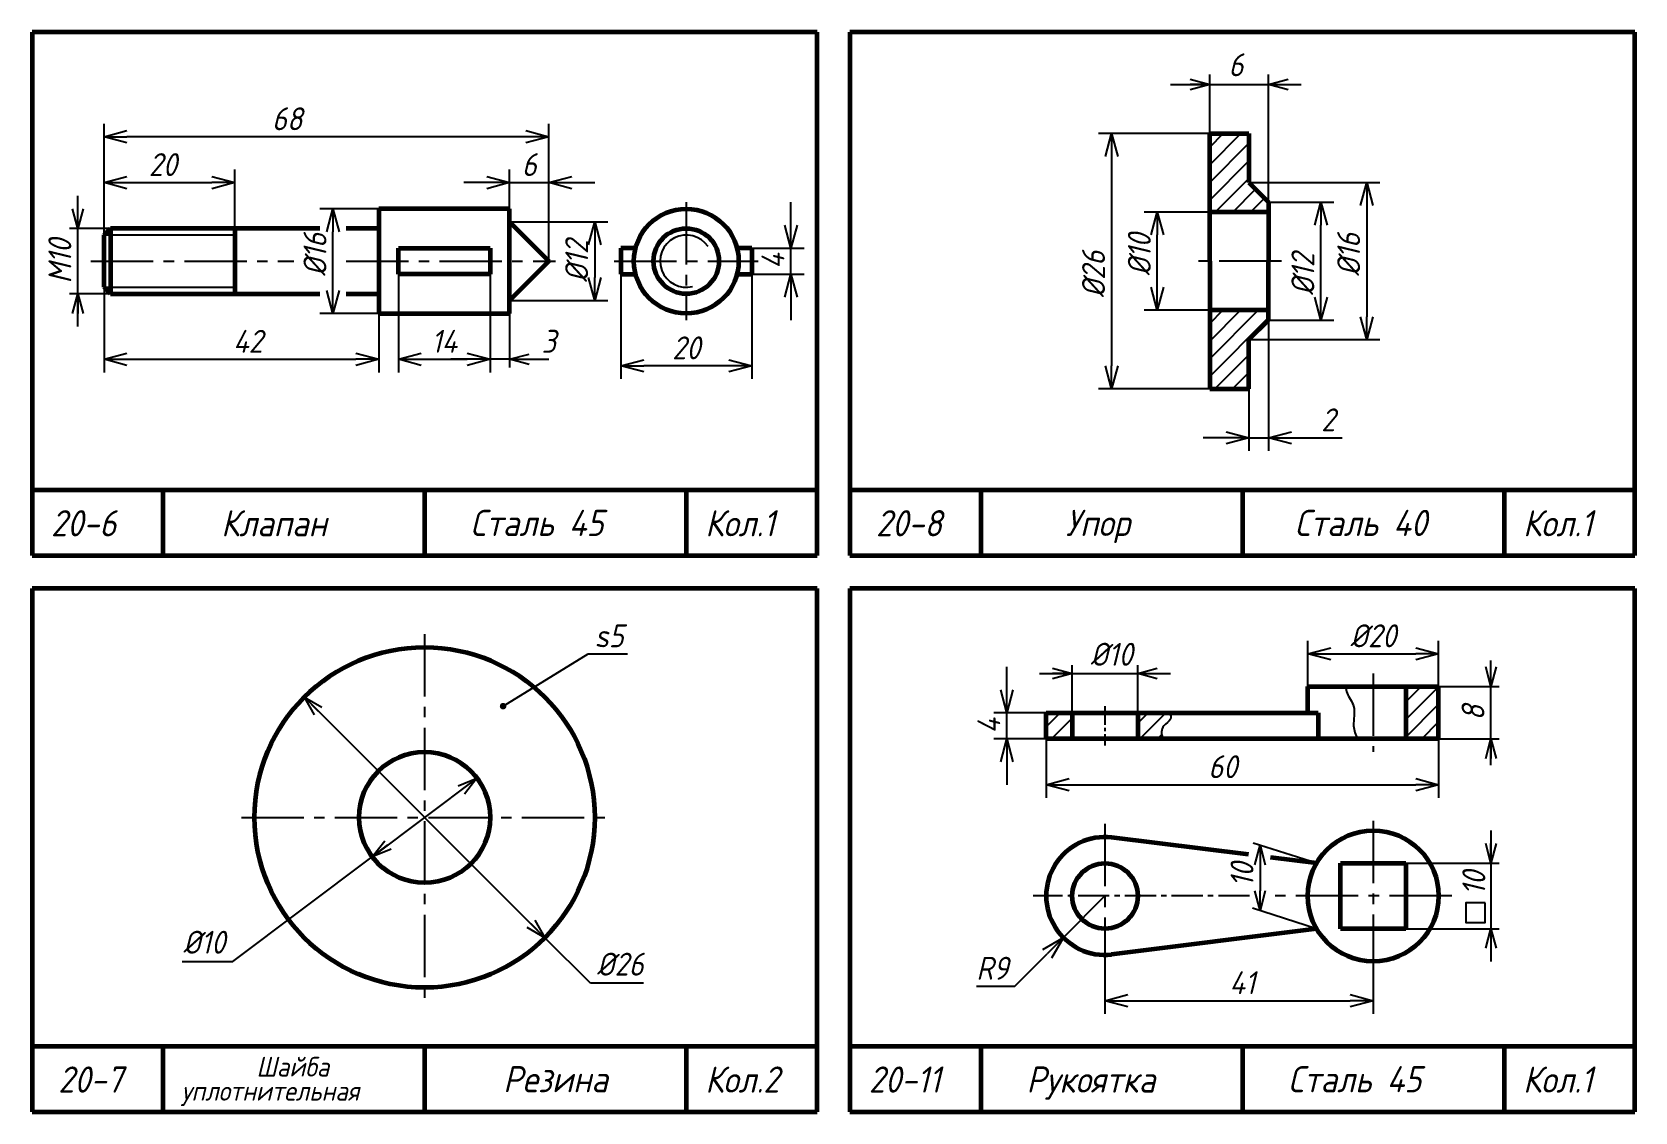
# Model space of a CAD drawing. Header units: millimetres. Extents: x -255 to 513, y 132 to 472.
# Drawn here: x 267.6 to 512.6, y 307 to 472 of the extents above; entities that cross this region are included whole.
import ezdxf

# ---------------------------------------------------------------- set-up
doc = ezdxf.new("R2010")
doc.units = ezdxf.units.MM
doc.header["$LTSCALE"] = 0.5
doc.linetypes.add('CENTER2', pattern=[28.575, 19.05, -3.175, 3.175, -3.175])
doc.layers.get('Defpoints').update_dxf_attribs({"color": 5})
doc.styles.get("Standard").update_dxf_attribs({"font": 'isocpeui.ttf', "width": 0.9})
doc.dimstyles.new('Standart 1', dxfattribs={"dimtxt": 3.5, "dimasz": 3.5, "dimexe": 2, "dimexo": 0, "dimgap": 1, "dimtad": 1, "dimtoh": 1, "dimdec": 0, "dimtxsty": 'Standard', "dimblk": 'OPEN30', "dimcen": 2.5, "dimadec": 0, "dimazin": 0, "dimtfac": 1, "dimtdec": 0, "dimtmove": 0, "dimatfit": 3, "dimldrblk": 'DOTSMALL', "dimfxl": 0, "dimarcsym": 0})

# ---------------------------------------------------------------- blocks, each defined once
blk = doc.blocks.new('_Open30')
at = {"color": 0, "linetype": 'ByBlock', "lineweight": -2}
for p, q in [((-1, 0.268), (0, 0)), ((0, 0), (-1, -0.268)), ((0, 0), (-1, 0))]:
    blk.add_line(p, q, dxfattribs=at)
blk = doc.blocks.new('*D110')
at = {"color": 0, "lineweight": -2}
for p, q in [((447.6, 444.5), (437.6, 444.5)), ((439.6, 433), (439.6, 441)), ((447.6, 429.5), (437.6, 429.5))]:
    blk.add_line(p, q, dxfattribs=at)
at = {"layer": 'Defpoints', "color": 0}
for p in [(439.6, 444.5), (447.6, 444.5), (447.6, 429.5)]:
    blk.add_point(p, dxfattribs=at)
at = {"color": 0, "lineweight": -2, "xscale": 3.5, "yscale": 3.5, "zscale": 3.5}
for p, rotation in [((439.6, 444.5), 90), ((439.6, 429.5), 270)]:
    blk.add_blockref('_Open30', p, dxfattribs=dict(at, rotation=rotation))
at = {"color": 0, "lineweight": -3, "insert": (436.85, 438), "char_height": 3.5, "attachment_point": 5, "rotation": 90}
blk.add_mtext('%%c10', dxfattribs=at)
blk = doc.blocks.new('_DotSmall')
at = {"color": 0, "linetype": 'ByBlock', "const_width": 0.5}
blk.add_lwpolyline([(-0.0625, 0, 1), (0.0625, 0, 1)], format="xyb", close=True, dxfattribs=at)
blk = doc.blocks.new('*D111')
at = {"color": 0, "lineweight": -2}
for p, q in [((447.6, 456.5), (430.6, 456.5)), ((432.6, 453), (432.6, 421)), ((447.6, 417.5), (430.6, 417.5))]:
    blk.add_line(p, q, dxfattribs=at)
at = {"layer": 'Defpoints', "color": 0}
for p in [(447.6, 456.5), (432.6, 417.5), (447.6, 417.5)]:
    blk.add_point(p, dxfattribs=at)
at = {"color": 0, "lineweight": -2, "xscale": 3.5, "yscale": 3.5, "zscale": 3.5}
for p, rotation in [((432.6, 456.5), 90), ((432.6, 417.5), 270)]:
    blk.add_blockref('_Open30', p, dxfattribs=dict(at, rotation=rotation))
at = {"color": 0, "lineweight": -3, "insert": (429.85, 435), "char_height": 3.5, "attachment_point": 5, "rotation": 90}
blk.add_mtext('%%c26', dxfattribs=at)
blk = doc.blocks.new('*D112')
at = {"color": 0, "lineweight": -2}
for p, q in [((456.6, 446), (466.6, 446)), ((464.6, 431.5), (464.6, 442.5)), ((456.6, 428), (466.6, 428))]:
    blk.add_line(p, q, dxfattribs=at)
at = {"layer": 'Defpoints', "color": 0}
for p in [(456.6, 446), (464.6, 446), (456.6, 428)]:
    blk.add_point(p, dxfattribs=at)
at = {"color": 0, "lineweight": -2, "xscale": 3.5, "yscale": 3.5, "zscale": 3.5}
for p, rotation in [((464.6, 446), 90), ((464.6, 428), 270)]:
    blk.add_blockref('_Open30', p, dxfattribs=dict(at, rotation=rotation))
at = {"color": 0, "lineweight": -3, "insert": (461.85, 435), "char_height": 3.5, "attachment_point": 5, "rotation": 90}
blk.add_mtext('%%c12', dxfattribs=at)
blk = doc.blocks.new('*D113')
at = {"color": 0, "lineweight": -2}
for p, q in [((453.6, 449), (473.6, 449)), ((471.6, 445.5), (471.6, 428.5)), ((453.6, 425), (473.6, 425))]:
    blk.add_line(p, q, dxfattribs=at)
at = {"layer": 'Defpoints', "color": 0}
for p in [(453.6, 449), (453.6, 425), (471.6, 425)]:
    blk.add_point(p, dxfattribs=at)
at = {"color": 0, "lineweight": -2, "xscale": 3.5, "yscale": 3.5, "zscale": 3.5}
for p, rotation in [((471.6, 449), 90), ((471.6, 425), 270)]:
    blk.add_blockref('_Open30', p, dxfattribs=dict(at, rotation=rotation))
at = {"color": 0, "lineweight": -3, "insert": (468.85, 438), "char_height": 3.5, "attachment_point": 5, "rotation": 90}
blk.add_mtext('%%c16', dxfattribs=at)
blk = doc.blocks.new('*D114')
at = {"color": 0, "lineweight": -2}
for p, q in [((456.6, 428), (456.6, 408)), ((453.6, 417.5), (453.6, 408)), ((450.1, 410), (446.6, 410)), ((453.6, 410), (456.6, 410)), ((460.1, 410), (467.84, 410))]:
    blk.add_line(p, q, dxfattribs=at)
at = {"layer": 'Defpoints', "color": 0}
for p in [(456.6, 428), (453.6, 417.5), (453.6, 410)]:
    blk.add_point(p, dxfattribs=at)
at = {"color": 0, "lineweight": -2, "xscale": 3.5, "yscale": 3.5, "zscale": 3.5}
blk.add_blockref('_Open30', (453.6, 410), dxfattribs=at)
at = {"color": 0, "lineweight": -2, "xscale": 3.5, "yscale": 3.5, "zscale": 3.5, "rotation": 180}
blk.add_blockref('_Open30', (456.6, 410), dxfattribs=at)
at = {"color": 0, "lineweight": -3, "insert": (465.72, 412.75), "char_height": 3.5, "attachment_point": 5}
blk.add_mtext('2', dxfattribs=at)
blk = doc.blocks.new('*D115')
at = {"color": 0, "lineweight": -2}
for p, q in [((431.6, 329), (431.6, 322)), ((472.6, 329), (472.6, 322)), ((435.1, 324), (469.1, 324))]:
    blk.add_line(p, q, dxfattribs=at)
at = {"layer": 'Defpoints', "color": 0}
for p in [(431.6, 329), (472.6, 329), (472.6, 324)]:
    blk.add_point(p, dxfattribs=at)
at = {"color": 0, "lineweight": -2, "xscale": 3.5, "yscale": 3.5, "zscale": 3.5, "rotation": 180}
blk.add_blockref('_Open30', (431.6, 324), dxfattribs=at)
at = {"color": 0, "lineweight": -2, "xscale": 3.5, "yscale": 3.5, "zscale": 3.5}
blk.add_blockref('_Open30', (472.6, 324), dxfattribs=at)
at = {"color": 0, "lineweight": -3, "insert": (452.6, 326.75), "char_height": 3.5, "attachment_point": 5}
blk.add_mtext('41', dxfattribs=at)
blk = doc.blocks.new('*D116')
at = {"color": 0, "lineweight": -2}
for p, q in [((422.6, 364), (422.6, 355)), ((482.6, 364), (482.6, 355)), ((426.1, 357), (479.1, 357))]:
    blk.add_line(p, q, dxfattribs=at)
at = {"layer": 'Defpoints', "color": 0}
for p in [(422.6, 364), (482.6, 364), (482.6, 357)]:
    blk.add_point(p, dxfattribs=at)
at = {"color": 0, "lineweight": -2, "xscale": 3.5, "yscale": 3.5, "zscale": 3.5, "rotation": 180}
blk.add_blockref('_Open30', (422.6, 357), dxfattribs=at)
at = {"color": 0, "lineweight": -2, "xscale": 3.5, "yscale": 3.5, "zscale": 3.5}
blk.add_blockref('_Open30', (482.6, 357), dxfattribs=at)
at = {"color": 0, "lineweight": -3, "insert": (449.6, 359.75), "char_height": 3.5, "attachment_point": 5}
blk.add_mtext('60', dxfattribs=at)
blk = doc.blocks.new('*D117')
at = {"color": 0, "lineweight": -2}
for p, q in [((416.6, 371.5), (416.6, 375)), ((422.6, 368), (414.6, 368)), ((416.6, 364), (416.6, 368)), ((422.6, 364), (414.6, 364)), ((416.6, 360.5), (416.6, 357))]:
    blk.add_line(p, q, dxfattribs=at)
at = {"layer": 'Defpoints', "color": 0}
for p in [(416.6, 368), (422.6, 368), (422.6, 364)]:
    blk.add_point(p, dxfattribs=at)
at = {"color": 0, "lineweight": -2, "xscale": 3.5, "yscale": 3.5, "zscale": 3.5}
for p, rotation in [((416.6, 368), 270), ((416.6, 364), 90)]:
    blk.add_blockref('_Open30', p, dxfattribs=dict(at, rotation=rotation))
at = {"color": 0, "lineweight": -3, "insert": (413.85, 366), "char_height": 3.5, "attachment_point": 5, "rotation": 90}
blk.add_mtext('4', dxfattribs=at)
blk = doc.blocks.new('*D118')
at = {"color": 0, "lineweight": -2}
for p, q in [((431.6, 340), (425.24, 333.64)), ((417.81, 326.21), (422.76, 331.16)), ((411.97, 326.21), (417.81, 326.21))]:
    blk.add_line(p, q, dxfattribs=at)
at = {"layer": 'Defpoints', "color": 0}
for p in [(431.6, 340), (425.24, 333.64)]:
    blk.add_point(p, dxfattribs=at)
at = {"color": 0, "lineweight": -2, "xscale": 3.5, "yscale": 3.5, "zscale": 3.5, "rotation": 44.9999999999992}
blk.add_blockref('_Open30', (425.24, 333.64), dxfattribs=at)
at = {"color": 0, "lineweight": -3, "insert": (414.39, 328.96), "char_height": 3.5, "attachment_point": 5}
blk.add_mtext('R9', dxfattribs=at)
blk = doc.blocks.new('*D119')
at = {"color": 0, "lineweight": -2}
for p, q in [((462.6, 372), (462.6, 379)), ((482.6, 372), (482.6, 379)), ((466.1, 377), (479.1, 377))]:
    blk.add_line(p, q, dxfattribs=at)
at = {"layer": 'Defpoints', "color": 0}
for p in [(482.6, 377), (462.6, 372), (482.6, 372)]:
    blk.add_point(p, dxfattribs=at)
at = {"color": 0, "lineweight": -2, "xscale": 3.5, "yscale": 3.5, "zscale": 3.5, "rotation": 180}
blk.add_blockref('_Open30', (462.6, 377), dxfattribs=at)
at = {"color": 0, "lineweight": -2, "xscale": 3.5, "yscale": 3.5, "zscale": 3.5}
blk.add_blockref('_Open30', (482.6, 377), dxfattribs=at)
at = {"color": 0, "lineweight": -3, "insert": (472.6, 379.75), "char_height": 3.5, "attachment_point": 5}
blk.add_mtext('%%c20', dxfattribs=at)
blk = doc.blocks.new('*D120')
at = {"color": 0, "linetype": 'ByBlock', "lineweight": -2}
for p, q in [((383.6, 442.5), (383.6, 446)), ((377.6, 439), (385.6, 439)), ((383.6, 435), (383.6, 439)), ((377.6, 435), (385.6, 435)), ((383.6, 431.5), (383.6, 428))]:
    blk.add_line(p, q, dxfattribs=at)
at = {"layer": 'Defpoints', "color": 0, "linetype": 'ByBlock'}
for p in [(377.6, 439), (383.6, 439), (377.6, 435)]:
    blk.add_point(p, dxfattribs=at)
at = {"color": 0, "linetype": 'ByBlock', "lineweight": -2, "xscale": 3.5, "yscale": 3.5, "zscale": 3.5}
for p, rotation in [((383.6, 439), 270), ((383.6, 435), 90)]:
    blk.add_blockref('_Open30', p, dxfattribs=dict(at, rotation=rotation))
at = {"color": 0, "linetype": 'ByBlock', "lineweight": -3, "insert": (380.85, 437), "char_height": 3.5, "attachment_point": 5, "rotation": 90}
blk.add_mtext('4', dxfattribs=at)
blk = doc.blocks.new('*D121')
at = {"color": 0, "linetype": 'ByBlock', "lineweight": -2}
for p, q in [((357.6, 435), (357.6, 419)), ((377.6, 435), (377.6, 419)), ((374.1, 421), (361.1, 421))]:
    blk.add_line(p, q, dxfattribs=at)
at = {"layer": 'Defpoints', "color": 0, "linetype": 'ByBlock'}
for p in [(357.6, 435), (377.6, 435), (357.6, 421)]:
    blk.add_point(p, dxfattribs=at)
at = {"color": 0, "linetype": 'ByBlock', "lineweight": -2, "xscale": 3.5, "yscale": 3.5, "zscale": 3.5, "rotation": 180}
blk.add_blockref('_Open30', (357.6, 421), dxfattribs=at)
at = {"color": 0, "linetype": 'ByBlock', "lineweight": -2, "xscale": 3.5, "yscale": 3.5, "zscale": 3.5}
blk.add_blockref('_Open30', (377.6, 421), dxfattribs=at)
at = {"color": 0, "linetype": 'ByBlock', "lineweight": -3, "insert": (367.6, 423.75), "char_height": 3.5, "attachment_point": 5}
blk.add_mtext('20', dxfattribs=at)
blk = doc.blocks.new('*D122')
at = {"color": 0, "linetype": 'ByBlock', "lineweight": -2}
for p, q in [((278.6, 441), (278.6, 451)), ((298.6, 441), (298.6, 451)), ((282.1, 449), (295.1, 449))]:
    blk.add_line(p, q, dxfattribs=at)
at = {"layer": 'Defpoints', "color": 0, "linetype": 'ByBlock'}
for p in [(298.6, 449), (278.6, 441), (298.6, 441)]:
    blk.add_point(p, dxfattribs=at)
at = {"color": 0, "linetype": 'ByBlock', "lineweight": -2, "xscale": 3.5, "yscale": 3.5, "zscale": 3.5, "rotation": 180}
blk.add_blockref('_Open30', (278.6, 449), dxfattribs=at)
at = {"color": 0, "linetype": 'ByBlock', "lineweight": -2, "xscale": 3.5, "yscale": 3.5, "zscale": 3.5}
blk.add_blockref('_Open30', (298.6, 449), dxfattribs=at)
at = {"color": 0, "linetype": 'ByBlock', "lineweight": -3, "insert": (287.6, 451.75), "char_height": 3.5, "attachment_point": 5}
blk.add_mtext('20', dxfattribs=at)
blk = doc.blocks.new('*D123')
at = {"color": 0, "linetype": 'ByBlock', "lineweight": -2}
for p, q in [((278.6, 433), (278.6, 420)), ((320.6, 429), (320.6, 420)), ((282.1, 422), (317.1, 422))]:
    blk.add_line(p, q, dxfattribs=at)
at = {"layer": 'Defpoints', "color": 0, "linetype": 'ByBlock'}
for p in [(278.6, 433), (320.6, 429), (320.6, 422)]:
    blk.add_point(p, dxfattribs=at)
at = {"color": 0, "linetype": 'ByBlock', "lineweight": -2, "xscale": 3.5, "yscale": 3.5, "zscale": 3.5, "rotation": 180}
blk.add_blockref('_Open30', (278.6, 422), dxfattribs=at)
at = {"color": 0, "linetype": 'ByBlock', "lineweight": -2, "xscale": 3.5, "yscale": 3.5, "zscale": 3.5}
blk.add_blockref('_Open30', (320.6, 422), dxfattribs=at)
at = {"color": 0, "linetype": 'ByBlock', "lineweight": -3, "insert": (300.6, 424.75), "char_height": 3.5, "attachment_point": 5}
blk.add_mtext('42', dxfattribs=at)
blk = doc.blocks.new('*D124')
at = {"color": 0, "linetype": 'ByBlock', "lineweight": -2}
for p, q in [((278.6, 449), (278.6, 458)), ((343.1, 456), (282.1, 456)), ((346.6, 437), (346.6, 458))]:
    blk.add_line(p, q, dxfattribs=at)
at = {"layer": 'Defpoints', "color": 0, "linetype": 'ByBlock'}
for p in [(278.6, 456), (278.6, 449), (346.6, 437)]:
    blk.add_point(p, dxfattribs=at)
at = {"color": 0, "linetype": 'ByBlock', "lineweight": -2, "xscale": 3.5, "yscale": 3.5, "zscale": 3.5, "rotation": 180}
blk.add_blockref('_Open30', (278.6, 456), dxfattribs=at)
at = {"color": 0, "linetype": 'ByBlock', "lineweight": -2, "xscale": 3.5, "yscale": 3.5, "zscale": 3.5}
blk.add_blockref('_Open30', (346.6, 456), dxfattribs=at)
at = {"color": 0, "linetype": 'ByBlock', "lineweight": -3, "insert": (306.6, 458.75), "char_height": 3.5, "attachment_point": 5}
blk.add_mtext('68', dxfattribs=at)
blk = doc.blocks.new('*D125')
at = {"color": 0, "linetype": 'ByBlock', "lineweight": -2}
for p, q in [((320.6, 445), (311.6, 445)), ((313.6, 432.5), (313.6, 441.5)), ((320.6, 429), (311.6, 429))]:
    blk.add_line(p, q, dxfattribs=at)
at = {"layer": 'Defpoints', "color": 0, "linetype": 'ByBlock'}
for p in [(313.6, 445), (320.6, 445), (320.6, 429)]:
    blk.add_point(p, dxfattribs=at)
at = {"color": 0, "linetype": 'ByBlock', "lineweight": -2, "xscale": 3.5, "yscale": 3.5, "zscale": 3.5}
for p, rotation in [((313.6, 445), 90), ((313.6, 429), 270)]:
    blk.add_blockref('_Open30', p, dxfattribs=dict(at, rotation=rotation))
at = {"color": 0, "linetype": 'ByBlock', "lineweight": -3, "insert": (310.85, 438), "char_height": 3.5, "attachment_point": 5, "rotation": 90}
blk.add_mtext('%%c16', dxfattribs=at)
blk = doc.blocks.new('*D126')
at = {"color": 0, "linetype": 'ByBlock', "lineweight": -2}
for p, q in [((340.6, 445), (340.6, 451)), ((346.6, 445), (346.6, 451)), ((337.1, 449), (333.6, 449)), ((340.6, 449), (346.6, 449)), ((350.1, 449), (353.6, 449))]:
    blk.add_line(p, q, dxfattribs=at)
at = {"layer": 'Defpoints', "color": 0, "linetype": 'ByBlock'}
for p in [(346.6, 449), (340.6, 445), (346.6, 445)]:
    blk.add_point(p, dxfattribs=at)
at = {"color": 0, "linetype": 'ByBlock', "lineweight": -2, "xscale": 3.5, "yscale": 3.5, "zscale": 3.5}
blk.add_blockref('_Open30', (340.6, 449), dxfattribs=at)
at = {"color": 0, "linetype": 'ByBlock', "lineweight": -2, "xscale": 3.5, "yscale": 3.5, "zscale": 3.5, "rotation": 180}
blk.add_blockref('_Open30', (346.6, 449), dxfattribs=at)
at = {"color": 0, "linetype": 'ByBlock', "lineweight": -3, "insert": (343.6, 451.75), "char_height": 3.5, "attachment_point": 5}
blk.add_mtext('6', dxfattribs=at)
blk = doc.blocks.new('*D127')
at = {"color": 0, "linetype": 'ByBlock', "lineweight": -2}
for p, q in [((340.6, 443), (355.6, 443)), ((353.6, 439.5), (353.6, 434.5)), ((340.6, 431), (355.6, 431))]:
    blk.add_line(p, q, dxfattribs=at)
at = {"layer": 'Defpoints', "color": 0, "linetype": 'ByBlock'}
for p in [(340.6, 443), (340.6, 431), (353.6, 431)]:
    blk.add_point(p, dxfattribs=at)
at = {"color": 0, "linetype": 'ByBlock', "lineweight": -2, "xscale": 3.5, "yscale": 3.5, "zscale": 3.5}
for p, rotation in [((353.6, 443), 90), ((353.6, 431), 270)]:
    blk.add_blockref('_Open30', p, dxfattribs=dict(at, rotation=rotation))
at = {"color": 0, "linetype": 'ByBlock', "lineweight": -3, "insert": (350.85, 437), "char_height": 3.5, "attachment_point": 5, "rotation": 90}
blk.add_mtext('%%c12', dxfattribs=at)
blk = doc.blocks.new('*D128')
at = {"color": 0, "linetype": 'ByBlock', "lineweight": -2}
for p, q in [((323.6, 435), (323.6, 420)), ((337.6, 435), (337.6, 420)), ((327.1, 422), (334.1, 422))]:
    blk.add_line(p, q, dxfattribs=at)
at = {"layer": 'Defpoints', "color": 0, "linetype": 'ByBlock'}
for p in [(323.6, 435), (337.6, 435), (337.6, 422)]:
    blk.add_point(p, dxfattribs=at)
at = {"color": 0, "linetype": 'ByBlock', "lineweight": -2, "xscale": 3.5, "yscale": 3.5, "zscale": 3.5, "rotation": 180}
blk.add_blockref('_Open30', (323.6, 422), dxfattribs=at)
at = {"color": 0, "linetype": 'ByBlock', "lineweight": -2, "xscale": 3.5, "yscale": 3.5, "zscale": 3.5}
blk.add_blockref('_Open30', (337.6, 422), dxfattribs=at)
at = {"color": 0, "linetype": 'ByBlock', "lineweight": -3, "insert": (330.6, 424.75), "char_height": 3.5, "attachment_point": 5}
blk.add_mtext('14', dxfattribs=at)

msp = doc.modelspace()

# ---------------------------------------------------------------- hatches: boundary and pattern name
at = {"lineweight": -3}
h = msp.add_hatch(dxfattribs=at)
h.set_pattern_fill('ANSI31', scale=0.6, angle=180, style=0)
h.set_pattern_definition([(225, (667.6025, 502), (1.347038, -1.347038), [])])
h.paths.add_polyline_path([(453.6, 425), (456.6, 428), (456.6, 429.5), (447.6, 429.5), (447.6, 417.5), (453.6, 417.5)])
h.paths.add_polyline_path([(447.6, 444.5), (456.6, 444.5), (456.6, 446), (453.6, 449), (453.6, 456.5), (447.6, 456.5)])
h = msp.add_hatch(dxfattribs=at)
h.set_pattern_fill('ANSI31', scale=0.6, style=0)
h.set_pattern_definition([(45, (362.6025, 287), (-1.347038, 1.347038), [])])
h.paths.add_polyline_path([(426.6, 368), (422.6, 368), (422.6, 364), (426.6, 364)])
edge = h.paths.add_edge_path()
edge.add_line((436.6, 368), (436.6, 364))
edge.add_line((436.6, 364), (440.48, 364))
edge.add_spline(control_points=[(440.48, 364), (440.17, 364.76), (440.08, 365.88), (441.87, 366.89), (441.63, 367.64), (441.4, 368)], knot_values=[1.054432, 1.054432, 1.054432, 1.054432, 3.291637, 4.705851, 5.887487, 5.887487, 5.887487, 5.887487], degree=3, periodic=0)
edge.add_line((441.4, 368), (436.6, 368))
h.paths.add_polyline_path([(477.6, 364), (482.6, 364), (482.6, 372), (477.6, 372)])

# ---------------------------------------------------------------- linework, layer by layer
at = {"color": 7, "lineweight": 60}
for p, q in [((387.6, 472), (267.6, 472)), ((267.6, 472), (267.6, 392)), ((387.6, 392), (387.6, 472)), ((512.6, 472), (392.6, 472)), ((392.6, 472), (392.6, 392)), ((512.6, 392), (512.6, 472)), ((447.6, 437), (447.6, 456.5)), ((447.6, 456.5), (453.6, 456.5)), ((453.6, 456.5), (453.6, 449)), ((453.6, 449), (456.6, 446)), ((456.6, 446), (456.6, 437)), ((320.6, 445), (320.6, 429)), ((340.6, 445), (320.6, 445)), ((340.6, 429), (340.6, 445)), ((456.6, 444.5), (447.6, 444.5)), ((278.6, 441), (279.6, 442)), ((278.6, 433), (278.6, 441)), ((279.6, 442), (279.6, 432)), ((311.6, 442), (279.6, 442)), ((298.6, 442), (298.6, 432)), ((320.6, 442), (315.6, 442)), ((340.6, 443), (346.6, 437)), ((323.6, 435), (323.6, 439)), ((323.6, 439), (337.6, 439)), ((337.6, 439), (337.6, 435)), ((357.6, 439), (357.6, 435)), ((359.86, 439), (357.6, 439)), ((377.6, 439), (375.35, 439)), ((377.6, 439), (377.6, 435)), ((346.6, 437), (340.6, 431)), ((447.6, 437), (447.6, 417.5)), ((456.6, 428), (456.6, 437)), ((337.6, 435), (323.6, 435)), ((357.6, 435), (359.86, 435)), ((375.35, 435), (377.6, 435)), ((279.6, 432), (278.6, 433)), ((279.6, 432), (311.6, 432)), ((315.6, 432), (320.6, 432)), ((320.6, 429), (340.6, 429)), ((456.6, 429.5), (447.6, 429.5)), ((453.6, 425), (456.6, 428)), ((453.6, 417.5), (453.6, 425)), ((447.6, 417.5), (453.6, 417.5)), ((387.6, 402), (267.6, 402)), ((287.6, 402), (287.6, 392)), ((327.6, 402), (327.6, 392)), ((367.6, 402), (367.6, 392)), ((512.6, 402), (392.6, 402)), ((412.6, 402), (412.6, 392)), ((452.6, 402), (452.6, 392)), ((492.6, 402), (492.6, 392)), ((267.6, 392), (387.6, 392)), ((392.6, 392), (512.6, 392)), ((387.6, 387), (267.6, 387)), ((267.6, 387), (267.6, 307)), ((387.6, 307), (387.6, 387)), ((512.6, 387), (392.6, 387)), ((392.6, 387), (392.6, 307)), ((512.6, 307), (512.6, 387)), ((462.6, 372), (482.6, 372)), ((462.6, 368), (462.6, 372)), ((477.6, 372), (477.6, 364)), ((482.6, 364), (482.6, 372)), ((422.6, 364), (422.6, 368)), ((422.6, 368), (464.18, 368)), ((426.6, 368), (426.6, 364)), ((436.6, 368), (436.6, 364)), ((464.18, 368), (464.18, 364)), ((482.6, 364), (422.6, 364)), ((453.55, 346.31), (432.61, 348.94)), ((463.94, 345), (456.89, 345.89)), ((467.6, 335), (467.6, 345)), ((467.6, 345), (477.6, 345)), ((477.6, 345), (477.6, 335)), ((463.94, 335), (432.61, 331.06)), ((477.6, 335), (467.6, 335)), ((387.6, 317), (267.6, 317)), ((287.6, 317), (287.6, 307)), ((327.6, 317), (327.6, 307)), ((367.6, 317), (367.6, 307)), ((512.6, 317), (392.6, 317)), ((412.6, 317), (412.6, 307)), ((452.6, 317), (452.6, 307)), ((492.6, 317), (492.6, 307)), ((267.6, 307), (387.6, 307)), ((392.6, 307), (512.6, 307))]:
    msp.add_line(p, q, dxfattribs=at)
at = {"color": 7, "lineweight": -3}
for p, q in [((447.6, 456.5), (447.6, 465.5)), ((456.6, 446), (456.6, 465.5)), ((441.6, 464), (461.6, 464)), ((339.6, 369), (352.6, 377)), ((352.6, 377), (358.6, 377)), ((426.6, 368), (426.6, 375.25)), ((436.6, 368), (436.6, 375.25)), ((490.6, 360), (490.6, 376)), ((421.6, 374), (441.6, 374)), ((309.22, 370.38), (345.99, 333.62)), ((482.6, 372), (491.85, 372)), ((482.6, 364), (491.85, 364)), ((335.6, 358), (319.6, 346)), ((490.6, 350), (490.6, 330)), ((298.27, 330), (319.6, 346)), ((477.6, 345), (491.85, 345)), ((352.95, 326.65), (345.99, 333.62)), ((477.6, 335), (491.85, 335)), ((290.55, 330), (298.27, 330)), ((361.05, 326.65), (352.95, 326.65))]:
    msp.add_line(p, q, dxfattribs=at)
at = {"color": 7, "linetype": 'ByBlock', "lineweight": -3}
for p, q in [((274.6, 427), (274.6, 447)), ((279.6, 442), (273.35, 442)), ((278.6, 441), (298.6, 441)), ((279.6, 432), (273.35, 432)), ((278.6, 433), (298.6, 433)), ((340.6, 429), (340.6, 420.75)), ((334.6, 422), (331.6, 422)), ((340.6, 422), (337.6, 422)), ((343.6, 422), (346.6, 422))]:
    msp.add_line(p, q, dxfattribs=at)
at = {"color": 7, "linetype": 'CENTER2', "lineweight": -3}
for p, q in [((367.6, 446), (367.6, 428)), ((276.6, 437), (307.6, 437)), ((315.6, 437), (347.6, 437)), ((356.6, 437), (378.6, 437)), ((458.6, 437), (444.6, 437)), ((327.6, 380), (327.6, 324)), ((472.6, 374), (472.6, 362)), ((299.6, 352), (355.6, 352)), ((431.6, 351), (431.6, 329)), ((472.6, 351.47), (472.6, 328)), ((484.6, 340), (457.26, 340))]:
    msp.add_line(p, q, dxfattribs=at)
at = {"color": 7, "linetype": 'CENTER2', "lineweight": -3, "ltscale": 0.3}
msp.add_line((431.6, 369), (431.6, 363), dxfattribs=at)
at = {"lineweight": -3}
for p, q in [((463.94, 345), (454.26, 348.09)), ((455.3, 344.76), (455.3, 340.76)), ((463.94, 335), (454.17, 338.12))]:
    msp.add_line(p, q, dxfattribs=at)
at = {"color": 7, "linetype": 'CENTER2', "lineweight": -3, "ltscale": 0.5}
msp.add_line((453.69, 340), (420.6, 340), dxfattribs=at)
at = {"color": 7, "lineweight": -3, "const_width": 0.5}
msp.add_lwpolyline([(339.35, 369, 1), (339.85, 369, 1)], format="xyb", close=True, dxfattribs=at)
at = {"color": 7, "lineweight": -3}
msp.add_lwpolyline([(489.73, 338.97), (486.73, 338.97), (486.73, 335.97), (489.73, 335.97)], close=True, dxfattribs=at)
at = {"color": 7, "lineweight": 60}
for centre, radius in [((367.6, 437), 8), ((367.6, 437), 5), ((327.6, 352), 26), ((327.6, 352), 10), ((472.6, 340), 10), ((431.6, 340), 5)]:
    msp.add_circle(centre, radius, dxfattribs=at)
at = {"color": 7, "linetype": 'ByBlock', "lineweight": -3}
msp.add_arc((367.6, 437), 4, 33.6901, 284.0362, dxfattribs=at)
at = {"color": 7, "lineweight": 60}
msp.add_arc((431.6, 340), 9, 83.5703, 276.4297, dxfattribs=at)
at = {"color": 7, "lineweight": -3}
for points, knots in [([(468.39, 372), (468.41, 371.66), (468.61, 370.64), (470.12, 368.86), (469.31, 366.21), (469.89, 364.64), (470.24, 364)], [4.014867, 4.014867, 4.014867, 4.014867, 5.09902, 7.335087, 10.335087, 12.486266, 12.486266, 12.486266, 12.486266]), ([(441.4, 368), (441.63, 367.64), (441.87, 366.89), (440.08, 365.88), (440.17, 364.76), (440.48, 364)], [1.054432, 1.054432, 1.054432, 1.054432, 2.236068, 3.650282, 5.887487, 5.887487, 5.887487, 5.887487])]:
    msp.add_open_spline(points, degree=3, knots=knots, dxfattribs=at)

# ---------------------------------------------------------------- block references
at = {"color": 7, "lineweight": -3, "xscale": 3, "yscale": 3, "zscale": 3}
for p in [(447.6, 464), (426.6, 374)]:
    msp.add_blockref('_Open30', p, dxfattribs=at)
at = {"color": 7, "lineweight": -3, "yscale": 3, "zscale": 3}
for p, xscale, rotation in [((456.6, 464), 3, 180), ((490.6, 372), 3, 270), ((436.6, 374), 3, 180), ((309.22, 370.38), 3.000000000000024, 135), ((490.6, 364), 3, 90), ((335.6, 358), 2.999999999999954, 36.86989764584359), ((319.6, 346), 2.999999999999954, 216.8698976458436), ((490.6, 345), 3, 270), ((345.99, 333.62), 3.000000000000024, 315), ((490.6, 335), 3, 90)]:
    msp.add_blockref('_Open30', p, dxfattribs=dict(at, xscale=xscale, rotation=rotation))
at = {"color": 7, "linetype": 'ByBlock', "lineweight": -3, "xscale": 3, "yscale": 3, "zscale": 3}
for p, rotation in [((274.6, 442), 270), ((274.6, 432), 90), ((340.6, 422), 180)]:
    msp.add_blockref('_Open30', p, dxfattribs=dict(at, rotation=rotation))
at = {"lineweight": -3, "xscale": 3, "yscale": 3, "zscale": 3}
for p, rotation in [((455.3, 347.76), 90), ((455.3, 337.76), 270)]:
    msp.add_blockref('_Open30', p, dxfattribs=dict(at, rotation=rotation))

# ---------------------------------------------------------------- texts
at = {"color": 7, "width": 0.9}
for s, height, p in [('20-6', 4, (270.5, 394.95)), ('Клапан', 4, (296.5, 394.95)), ('Сталь 45', 4, (334.6, 395)), ('Кол.1', 4, (370.5, 394.95)), ('20-8', 4, (396.6, 394.95)), ('Упор', 4, (425.6, 395)), ('Сталь 40', 4, (460.6, 395)), ('Кол.1', 4, (495.5, 394.95)), ('20-7', 4, (271.6, 309.95)), ('Шайба', 3, (301.89, 312.41)), ('Резина', 4, (339.6, 310)), ('Кол.2', 4, (370.5, 309.95)), ('20-11', 4, (395.5, 309.95)), ('Рукоятка', 4, (419.6, 309.95)), ('Сталь 45', 4, (459.6, 310)), ('Кол.1', 4, (495.5, 309.95)), ('уплотнительная', 3, (290.42, 308.72))]:
    msp.add_text(s, height=height, dxfattribs=at).set_placement(p)
at = {"color": 7, "lineweight": -3, "width": 0.9}
msp.add_text('s5', height=3.5, dxfattribs=at).set_placement((353.6, 378))
at = {"color": 7, "lineweight": -3, "char_height": 3.5, "attachment_point": 5}
for s, insert in [('6', (451.62, 467)), ('%%c10', (432.6, 376.93)), ('%%c10', (293.91, 332.93)), ('%%c26', (357.5, 329.58))]:
    msp.add_mtext(s, dxfattribs=dict(at, insert=insert))
at = {"color": 7, "linetype": 'ByBlock', "lineweight": -3, "insert": (271.85, 437), "char_height": 3.5, "attachment_point": 5, "rotation": 90}
msp.add_mtext('M10', dxfattribs=at)
at = {"color": 7, "linetype": 'ByBlock', "lineweight": -3, "insert": (346.6, 424.75), "char_height": 3.5, "attachment_point": 5}
msp.add_mtext('3', dxfattribs=at)
at = {"color": 7, "lineweight": -3, "char_height": 3.5, "attachment_point": 5, "rotation": 90}
for s, insert in [('8', (487.85, 368)), ('10', (487.98, 341.97))]:
    msp.add_mtext(s, dxfattribs=dict(at, insert=insert))
at = {"insert": (452.55, 343.24), "char_height": 3.5, "attachment_point": 5, "rotation": 90}
msp.add_mtext('10', dxfattribs=at)

# ---------------------------------------------------------------- dimensions: what is measured, and where the dimension line sits
at = {"color": 7, "linetype": 'ByBlock', "lineweight": -3}
for base, p1, p2, picture, middle in [((278.6, 456), (346.6, 437), (278.6, 449), '*D124', (306.6, 456)), ((298.6, 449), (278.6, 441), (298.6, 441), '*D122', (287.6, 449)), ((346.6, 449), (340.6, 445), (346.6, 445), '*D126', (343.6, 449)), ((337.6, 422), (323.6, 435), (337.6, 435), '*D128', (330.6, 422)), ((357.6, 421), (377.6, 435), (357.6, 435), '*D121', (367.6, 421)), ((320.6, 422), (278.6, 433), (320.6, 429), '*D123', (300.6, 422))]:
    dim = msp.add_linear_dim(base=base, p1=p1, p2=p2, dimstyle='Standart 1', dxfattribs=at)
    dim.commit()
    dim.dimension.update_dxf_attribs({"geometry": picture, "text_midpoint": middle, "dimtype": 160})
at = {"color": 7, "lineweight": -3}
for base, p1, p2, text, picture, middle in [((432.6, 417.5), (447.6, 456.5), (447.6, 417.5), '%%c26', '*D111', (432.6, 435)), ((471.6, 425), (453.6, 449), (453.6, 425), '%%c16', '*D113', (471.6, 438)), ((464.6, 446), (456.6, 428), (456.6, 446), '%%c12', '*D112', (464.6, 435)), ((439.6, 444.5), (447.6, 429.5), (447.6, 444.5), '%%c10', '*D110', (439.6, 438))]:
    dim = msp.add_linear_dim(base=base, p1=p1, p2=p2, angle=90, text=text, dimstyle='Standart 1', dxfattribs=at)
    dim.commit()
    dim.dimension.update_dxf_attribs({"geometry": picture, "text_midpoint": middle, "dimtype": 160})
at = {"color": 7, "linetype": 'ByBlock', "lineweight": -3}
dim = msp.add_linear_dim(base=(383.6, 439), p1=(377.6, 435), p2=(377.6, 439), angle=90, dimstyle='Standart 1', dxfattribs=at)
dim.commit()
dim.dimension.update_dxf_attribs({"geometry": '*D120', "text_midpoint": (383.6, 437), "dimtype": 160})
for base, p1, p2, text, picture, middle in [((313.6, 445), (320.6, 429), (320.6, 445), '%%c16', '*D125', (313.6, 438)), ((353.6, 431), (340.6, 443), (340.6, 431), '%%c12', '*D127', (353.6, 437))]:
    dim = msp.add_linear_dim(base=base, p1=p1, p2=p2, angle=90, text=text, dimstyle='Standart 1', dxfattribs=at)
    dim.commit()
    dim.dimension.update_dxf_attribs({"geometry": picture, "text_midpoint": middle, "dimtype": 160})
at = {"color": 7, "lineweight": -3}
for base, p1, p2, text, picture, middle in [((453.6, 410), (456.6, 428), (453.6, 417.5), '2', '*D114', (465.72, 410)), ((482.6, 377), (462.6, 372), (482.6, 372), '%%c20', '*D119', (472.6, 377))]:
    dim = msp.add_linear_dim(base=base, p1=p1, p2=p2, text=text, dimstyle='Standart 1', dxfattribs=at)
    dim.commit()
    dim.dimension.update_dxf_attribs({"geometry": picture, "text_midpoint": middle, "dimtype": 160})
dim = msp.add_linear_dim(base=(416.6, 368), p1=(422.6, 364), p2=(422.6, 368), angle=90, dimstyle='Standart 1', dxfattribs=at)
dim.commit()
dim.dimension.update_dxf_attribs({"geometry": '*D117', "text_midpoint": (416.6, 366), "dimtype": 160})
for base, p1, p2, picture, middle in [((482.6, 357), (422.6, 364), (482.6, 364), '*D116', (449.6, 357)), ((472.6, 324), (431.6, 329), (472.6, 329), '*D115', (452.6, 324))]:
    dim = msp.add_linear_dim(base=base, p1=p1, p2=p2, dimstyle='Standart 1', dxfattribs=at)
    dim.commit()
    dim.dimension.update_dxf_attribs({"geometry": picture, "text_midpoint": middle, "dimtype": 160})
dim = msp.add_radius_dim(center=(431.6, 340), mpoint=(425.24, 333.64), dimstyle='Standart 1', dxfattribs=at)
dim.commit()
dim.dimension.update_dxf_attribs({"geometry": '*D118', "text_midpoint": (414.39, 328.96)})

doc.saveas('drawing.dxf')
